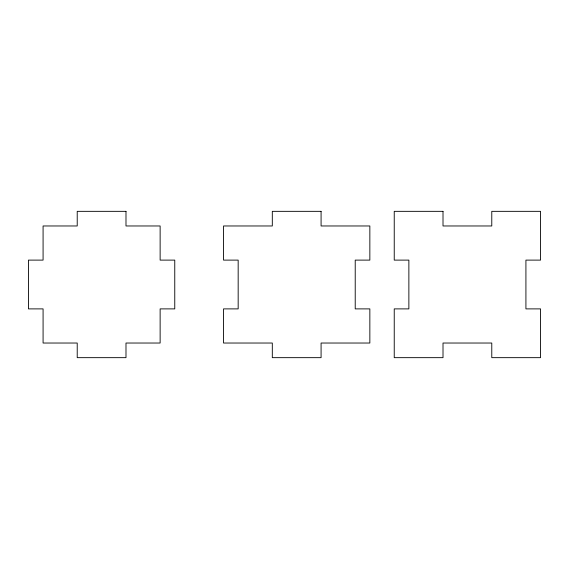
<?xml version="1.0" encoding="UTF-8"?>
<svg xmlns="http://www.w3.org/2000/svg" width="569" height="569" viewBox="0 0 569 569"><rect width="100%" height="100%" fill="white"/><g stroke="black" fill="none" stroke-linecap="round" stroke-linejoin="round"><path stroke-width="0.85" d="M125.991 211.341L77.22 211.341L77.22 225.971L43.08 225.971L43.08 260.111L28.45 260.111L28.45 308.889L43.08 308.889L43.08 343.029L77.22 343.029L77.22 357.659L125.991 357.659L125.991 343.029L160.131 343.029L160.131 308.889L174.761 308.889L174.761 260.111L160.131 260.111L160.131 225.971L125.991 225.971L125.991 211.341M321.08 211.341L272.309 211.341L272.309 225.971L223.539 225.971L223.539 260.111L238.169 260.111L238.169 308.889L223.539 308.889L223.539 343.029L272.309 343.029L272.309 357.659L321.08 357.659L321.08 343.029L369.85 343.029L369.85 308.889L355.22 308.889L355.22 260.111L369.85 260.111L369.85 225.971L321.08 225.971L321.08 211.341M443.009 211.341L394.239 211.341L394.239 260.111L408.869 260.111L408.869 308.889L394.239 308.889L394.239 357.659L443.009 357.659L443.009 343.029L491.78 343.029L491.78 357.659L540.55 357.659L540.55 308.889L525.92 308.889L525.92 260.111L540.55 260.111L540.55 211.341L491.78 211.341L491.78 225.971L443.009 225.971L443.009 211.341"/></g></svg>
